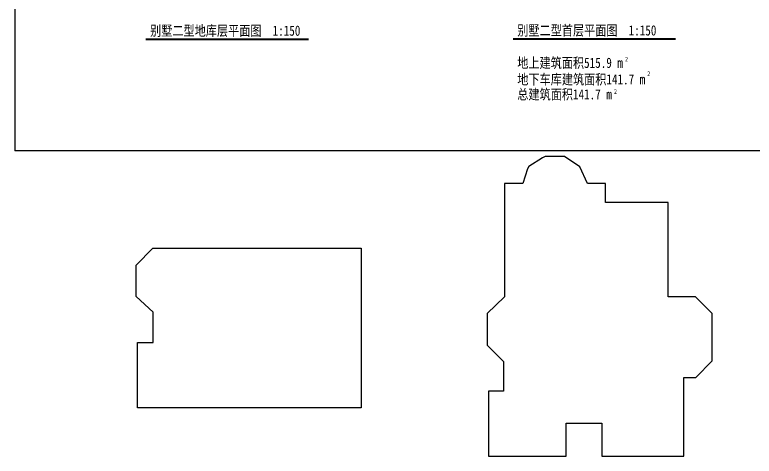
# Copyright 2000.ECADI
# Model space of a CAD drawing. Extents: x 68494 to 246694, y -171764 to -76879.
# Drawn here: x 68494 to 115579, y -168966 to -140891 of the extents above; entities that cross this region are included whole.
import ezdxf

# ---------------------------------------------------------------- set-up
doc = ezdxf.new("R2010")
doc.units = 0
doc.header["$LTSCALE"] = 1000
doc.header["$MEASUREMENT"] = 0
for name, color, linetype in [('HATCH', 8, 'CONTINUOUS'), ('SHEET', 1, 'CONTINUOUS'), ('TEXT', 7, 'CONTINUOUS'), ('Tile', 8, 'CONTINUOUS')]:
    doc.layers.add(name, color=color, linetype=linetype)
doc.styles.get("Standard").update_dxf_attribs({"font": ''})
doc.styles.get('Standard').set_extended_font_data('KaiTi_GB2312')

msp = doc.modelspace()

# ---------------------------------------------------------------- linework, layer by layer
at = {"layer": 'HATCH'}
msp.add_lwpolyline([(100837.6, -151626.3), (99667.6, -151626.3), (99667.6, -158826.3), (98567.3, -159896.6), (98567.3, -161896), (99617.4, -162946.2), (99617.4, -164826.3), (98667.3, -164826.3), (98667.3, -168966.3), (103607.3, -168966.3), (103607.3, -166866.3), (105867.3, -166866.3), (105867.3, -168966.3), (111107.4, -168966.3), (111107.4, -163966.3), (111864.9, -163966.3), (112907.4, -162896), (112907.4, -159896.6), (111837.1, -158826.3), (110107.3, -158826.3), (110107.3, -152826.3), (106112.4, -152826.3), (106112.4, -151626.3), (104968.1, -151626.3), (104482.8, -150559.2), (103496.6, -149905.1), (102257.6, -149898.4), (102098.7, -149983.2), (101235.3, -150531.2), (101137.8, -150682.7), (100837.6, -151626.3)], close=True, dxfattribs=at)
msp.add_lwpolyline([(77284.9, -155743.9), (90554.7, -155743.9), (90554.7, -165883.9), (76314.6, -165883.9), (76314.6, -161743.9), (77314.7, -161743.9), (77314.7, -159813.7), (76214.6, -158813.7), (76214.6, -156814.2), (77284.9, -155743.9)], dxfattribs=at)
at = {"layer": 'SHEET', "color": 11}
msp.add_line((68493.6, -107538), (68493.6, -149538), dxfattribs=at)
at = {"layer": 'SHEET', "color": 1}
msp.add_line((127893.6, -149538), (68493.6, -149538), dxfattribs=at)
at = {"layer": 'Tile', "color": 3, "const_width": 120}
for points in [[(76836.5, -142448.9), (87208, -142448.9)], [(100216.4, -142431.8), (110588, -142431.8)]]:
    msp.add_lwpolyline(points, dxfattribs=at)

# ---------------------------------------------------------------- texts
at = {"layer": 'TEXT', "width": 0.8}
for s, height, p in [('别墅二型地库层平面图  1:150', 650, (77112.1, -142223.6)), ('别墅二型首层平面图  1:150', 650, (100492, -142206.5)), ('地上建筑面积515.9 m', 650, (100489, -144268.2)), ('2', 300, (107351.8, -143860.4)), ('2', 300, (108764.7, -144786.1)), ('地下车库建筑面积141.7 m', 650, (100492, -145320.1)), ('总建筑面积141.7 m', 650, (100492, -146273.9)), ('2', 300, (106645.5, -145922.3))]:
    msp.add_text(s, height=height, dxfattribs=at).set_placement(p)

doc.saveas('drawing.dxf')
